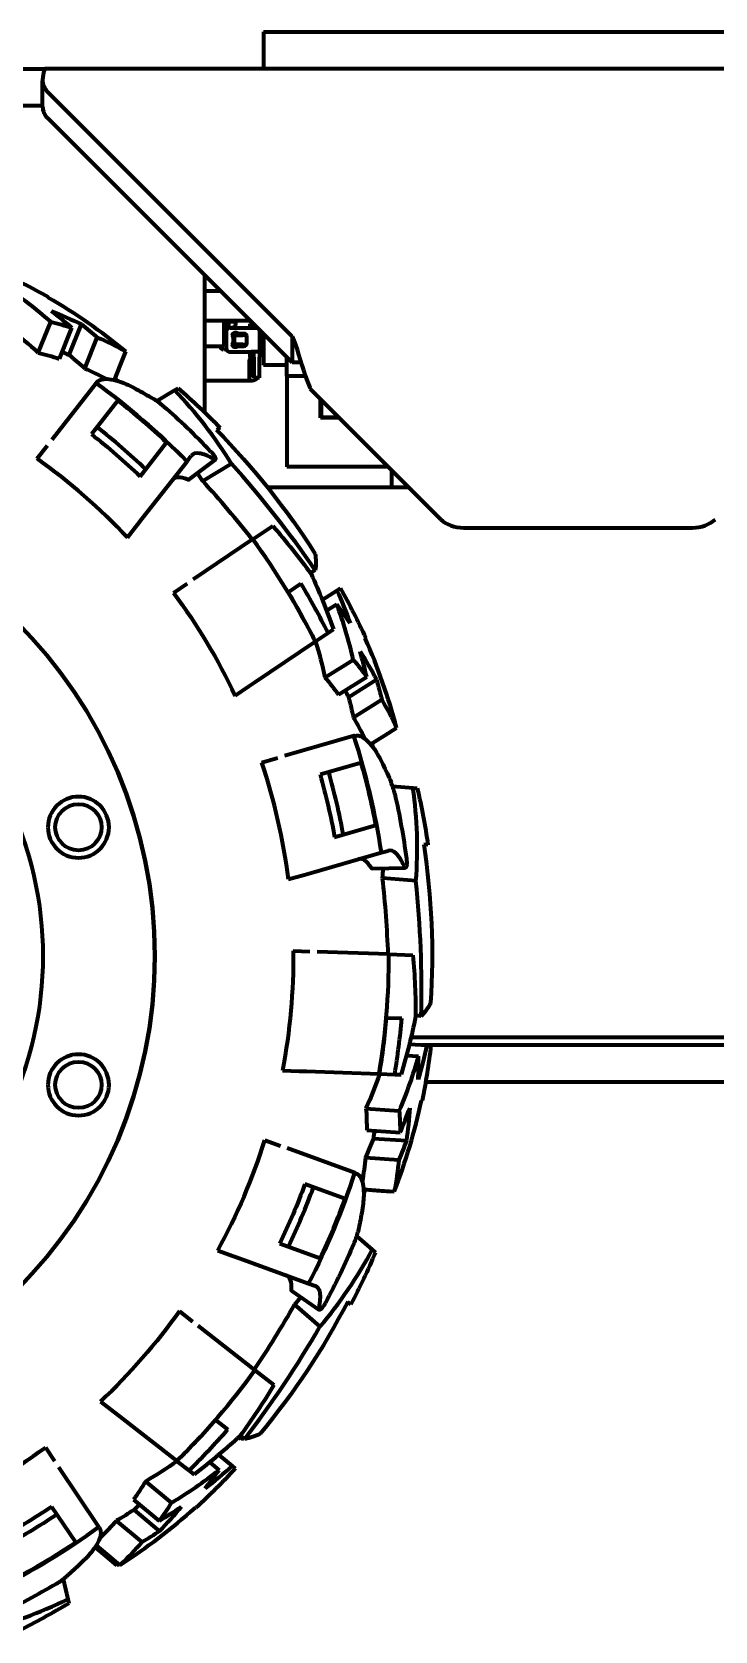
# Model space of a CAD drawing. Header units: millimetres. Extents: x 0 to 1189, y 0 to 841.
# Drawn here: x 533.4 to 570.3, y 612.3 to 698.8 of the extents above; entities that cross this region are included whole.
import ezdxf

# ---------------------------------------------------------------- set-up
doc = ezdxf.new("R2010")
doc.units = ezdxf.units.MM
doc.header["$LTSCALE"] = 0.75
doc.layers.add('Visible', color=7, linetype='Continuous', lineweight=70)

msp = doc.modelspace()

# ---------------------------------------------------------------- linework, layer by layer
at = {"layer": 'Visible', "extrusion": (0, 1, 0)}
for p, q in [((545.945, 698.755), (596.959, 698.755)), ((545.945, 698.755), (545.945, 696.755)), ((545.945, 698.755), (596.959, 698.755)), ((545.945, 698.755), (545.945, 696.755)), ((532.325, 696.755), (534.125, 696.755)), ((591.722, 696.755), (534.125, 696.755)), ((534.004, 694.704), (534.004, 696.118)), ((534.004, 694.755), (532.325, 694.755)), ((534.279, 695.506), (547.479, 682.306)), ((547.479, 680.892), (534.279, 694.092)), ((542.759, 678.195), (542.759, 685.612)), ((534.303, 684.443), (534.29, 684.41)), ((543.616, 684.755), (542.759, 684.755)), ((533.771, 681.422), (534.447, 683.096)), ((534.907, 681.097), (535.582, 682.769)), ((535.429, 681.302), (536.101, 682.963)), ((545.216, 683.154), (542.759, 683.154)), ((543.795, 683.154), (543.795, 681.755)), ((543.795, 683.065), (543.82, 683.065)), ((543.795, 682.745), (544.033, 682.745)), ((544.02, 683.065), (543.82, 683.065)), ((543.912, 682.765), (543.82, 682.765)), ((544.04, 682.775), (543.968, 682.775)), ((543.997, 683.115), (544.04, 683.115)), ((543.997, 683.115), (543.997, 683.065)), ((544.02, 682.775), (544.02, 683.065)), ((544.02, 683.065), (544.04, 683.065)), ((544.04, 683.115), (544.42, 683.115)), ((544.04, 683.115), (544.04, 682.748)), ((544.12, 682.765), (545.27, 682.765)), ((544.197, 683.115), (544.197, 683.154)), ((544.24, 683.115), (544.24, 683.154)), ((544.42, 683.154), (544.42, 682.965)), ((545.22, 682.977), (545.307, 683.064)), ((545.37, 682.915), (545.22, 682.977)), ((545.22, 682.765), (545.22, 682.977)), ((545.27, 682.765), (545.606, 682.765)), ((545.413, 682.958), (545.37, 682.915)), ((545.37, 682.765), (545.37, 682.915)), ((545.476, 682.895), (545.37, 682.895)), ((545.426, 682.945), (545.4, 682.945)), ((545.54, 682.765), (545.54, 682.83)), ((545.72, 682.65), (545.72, 681.39)), ((536.28, 680.576), (536.957, 682.251)), ((543.92, 682.565), (543.92, 681.665)), ((544.32, 682.031), (544.32, 682.199)), ((544.35, 682.215), (544.35, 682.015)), ((544.504, 682.365), (544.5, 682.365)), ((544.5, 681.865), (544.504, 681.865)), ((544.504, 682.365), (544.822, 682.365)), ((544.822, 681.865), (544.504, 681.865)), ((544.586, 682.465), (544.87, 682.465)), ((544.906, 682.365), (544.822, 682.365)), ((544.822, 681.865), (544.906, 681.865)), ((544.906, 682.365), (545.012, 682.365)), ((544.906, 681.865), (545.012, 681.865)), ((545.02, 682.315), (545.02, 681.915)), ((545.945, 682.426), (545.945, 680.755)), ((547.479, 682.306), (547.479, 681.514)), ((538.211, 680.769), (538.502, 681.49)), ((543.795, 681.755), (542.759, 681.755)), ((544.12, 681.465), (545.27, 681.465)), ((544.87, 681.765), (544.586, 681.765)), ((545.17, 680.985), (545.17, 679.905)), ((545.22, 681.185), (545.22, 681.465)), ((545.701, 681.465), (545.27, 681.465)), ((545.37, 681.331), (545.37, 681.464)), ((545.37, 681.331), (545.37, 681.185)), ((545.37, 681.185), (545.37, 680.425)), ((545.377, 681.315), (545.377, 681.39)), ((545.377, 681.185), (545.377, 681.315)), ((545.377, 681.185), (545.377, 680.249)), ((545.42, 681.315), (545.42, 681.39)), ((545.42, 681.185), (545.42, 681.315)), ((545.42, 681.185), (545.42, 680.065)), ((545.72, 681.39), (545.72, 681.315)), ((545.72, 681.315), (545.72, 681.185)), ((545.72, 680.065), (545.72, 681.185)), ((547.195, 680.154), (547.195, 681.176)), ((547.479, 681.514), (547.479, 680.892)), ((537.879, 679.947), (538.211, 680.769)), ((545.17, 680.225), (545.37, 680.425)), ((545.17, 680.205), (545.27, 680.205)), ((545.42, 680.065), (545.42, 680.062)), ((545.72, 680.062), (545.42, 680.062)), ((545.72, 680.062), (545.72, 680.065)), ((547.195, 680.755), (545.945, 680.755)), ((548.207, 680.154), (547.195, 680.154)), ((547.195, 680.154), (547.195, 675.454)), ((536.894, 679.776), (534.5, 676.713)), ((536.917, 679.806), (536.894, 679.776)), ((540.173, 678.817), (541.127, 679.39)), ((541.127, 679.39), (541.325, 679.51)), ((545.17, 679.905), (542.759, 679.905)), ((545.27, 679.905), (545.17, 679.905)), ((548.467, 679.464), (555.516, 672.415)), ((538.066, 678.84), (536.642, 677.017)), ((549.01, 677.896), (549.01, 678.921)), ((549.06, 678.871), (549.06, 677.946)), ((550.035, 677.896), (549.01, 677.896)), ((549.06, 677.946), (549.985, 677.946)), ((543.591, 677.372), (543.397, 677.255)), ((533.709, 675.7), (534.261, 676.407)), ((539.269, 674.742), (540.7, 676.573)), ((541.804, 675.55), (542.035, 675.846)), ((539.388, 672.459), (541.804, 675.55)), ((541.908, 674.563), (543.339, 675.661)), ((544.215, 675.413), (542.661, 674.479)), ((547.195, 675.454), (547.195, 675.254)), ((552.677, 675.254), (547.195, 675.254)), ((552.845, 675.086), (552.845, 674.143)), ((553.788, 674.143), (546.162, 674.143)), ((539.147, 672.149), (539.388, 672.459)), ((538.589, 671.435), (539.147, 672.149)), ((545.365, 671.346), (546.438, 672.07)), ((556.741, 671.967), (569.106, 671.967)), ((545.365, 671.346), (542.142, 669.172)), ((541.077, 668.454), (541.82, 668.955)), ((547.265, 668.489), (547.957, 668.955)), ((548.737, 669.672), (548.473, 669.513)), ((549.11, 668.077), (549.906, 668.574)), ((549.906, 668.574), (550.093, 668.691)), ((549.344, 667.486), (549.899, 667.833)), ((548.731, 665.812), (549.427, 666.281)), ((549.427, 666.281), (549.714, 666.475)), ((545.476, 663.616), (548.728, 665.81)), ((548.731, 665.812), (548.728, 665.81)), ((551.464, 666.01), (551.434, 665.991)), ((549.257, 663.879), (550.788, 664.835)), ((549.985, 662.948), (551.514, 663.903)), ((550.529, 662.806), (552.048, 663.756)), ((544.399, 662.89), (545.151, 663.396)), ((545.151, 663.396), (545.476, 663.616)), ((550.79, 661.719), (552.322, 662.676)), ((552.466, 660.74), (553.125, 661.152)), ((550.817, 660.711), (547.08, 659.64)), ((550.853, 660.722), (550.817, 660.711)), ((551.714, 660.27), (552.466, 660.74)), ((545.844, 659.285), (546.706, 659.533)), ((551.214, 659.265), (548.991, 658.627)), ((552.906, 658.008), (554.014, 657.911)), ((554.014, 657.911), (554.244, 657.891)), ((549.779, 655.242), (552.013, 655.883)), ((548.533, 653.325), (552.304, 654.406)), ((552.304, 654.406), (552.666, 654.51)), ((554.821, 654.829), (554.596, 654.849)), ((548.156, 653.217), (548.533, 653.325)), ((551.809, 653.546), (553.612, 653.593)), ((547.285, 652.967), (548.156, 653.217)), ((554.175, 652.878), (552.369, 653.036)), ((547.545, 649.093), (548.441, 649.061)), ((552.715, 648.912), (548.83, 649.048)), ((552.715, 648.912), (554.008, 648.867)), ((554.459, 645.575), (554.151, 645.602)), ((552.573, 645.483), (553.406, 645.454)), ((553.823, 644.066), (554.76, 644)), ((553.913, 644.443), (571.222, 644.443)), ((554.489, 644.019), (571.271, 644.019)), ((554.76, 644), (554.979, 643.985)), ((553.665, 643.45), (554.318, 643.404)), ((546.963, 642.638), (547.869, 642.606)), ((547.869, 642.606), (548.261, 642.593)), ((548.261, 642.593), (552.181, 642.456)), ((552.185, 642.456), (552.181, 642.456)), ((552.185, 642.456), (553.024, 642.426)), ((553.024, 642.426), (553.37, 642.414)), ((554.696, 642.019), (571.337, 642.019)), ((551.474, 640.583), (553.275, 640.457)), ((554.512, 641.01), (554.477, 641.013)), ((546.013, 638.873), (546.856, 638.566)), ((551.516, 639.402), (553.315, 639.276)), ((551.873, 638.968), (553.66, 638.843)), ((550.874, 637.104), (547.221, 638.433)), ((551.445, 637.935), (553.247, 637.809)), ((550.91, 637.091), (550.874, 637.104)), ((550.346, 635.7), (548.172, 636.491)), ((551.341, 636.22), (552.225, 636.158)), ((551.42, 636.201), (552.039, 636.158)), ((552.039, 636.158), (552.815, 636.104)), ((552.225, 636.158), (553.001, 636.104)), ((550.975, 633.689), (551.815, 632.959)), ((543.465, 632.914), (544.316, 632.604)), ((544.316, 632.604), (544.685, 632.47)), ((546.82, 633.289), (549.004, 632.495)), ((551.815, 632.959), (551.99, 632.807)), ((544.685, 632.47), (548.372, 631.128)), ((548.372, 631.128), (548.725, 631)), ((547.466, 630.724), (548.951, 629.702)), ((548.987, 628.793), (547.619, 629.982)), ((550.47, 629.991), (550.427, 630.029)), ((550.657, 629.991), (550.486, 630.139)), ((541.398, 629.627), (542.105, 629.075)), ((545.475, 626.442), (542.411, 628.836)), ((545.475, 626.442), (546.494, 625.645)), ((537.133, 624.747), (537.847, 624.189)), ((537.847, 624.189), (538.157, 623.948)), ((538.157, 623.948), (541.248, 621.533)), ((543.344, 623.752), (544.001, 623.238)), ((534.152, 622.26), (534.653, 621.516)), ((544.738, 622.718), (544.609, 622.83)), ((544.924, 622.718), (544.691, 622.92)), ((541.251, 621.53), (541.248, 621.533)), ((541.251, 621.53), (541.913, 621.013)), ((543.033, 621.465), (543.534, 621.044)), ((543.522, 621.87), (544.241, 621.266)), ((537.045, 617.971), (534.871, 621.194)), ((539.575, 620.433), (540.958, 619.273)), ((541.913, 621.013), (542.185, 620.801)), ((544.241, 621.266), (544.41, 621.125)), ((535.792, 617.146), (534.498, 619.064)), ((538.915, 619.453), (540.296, 618.294)), ((538.948, 618.892), (540.32, 617.741)), ((542.284, 618.993), (542.256, 619.016)), ((537.066, 617.939), (537.045, 617.971)), ((537.995, 618.307), (539.379, 617.147)), ((536.902, 616.982), (537.582, 616.412)), ((536.865, 616.857), (537.395, 616.412)), ((537.395, 616.412), (537.991, 615.912)), ((537.582, 616.412), (538.177, 615.912)), ((535.119, 615.149), (535.37, 614.065)), ((535.37, 614.065), (535.422, 613.839))]:
    msp.add_line(p, q, dxfattribs=at)
at = {"layer": 'Visible'}
for centre, radius in [((514.517, 648.819), 25.55), ((535.94, 655.78), 1.25), ((535.94, 641.858), 1.25)]:
    msp.add_circle(centre, radius, dxfattribs=at)
at = {"layer": 'Visible', "extrusion": (-2e-16, 0, -1)}
for centre, radius in [((-514.517, 648.819), 25.55), ((-535.94, 655.78), 1.65), ((-535.94, 641.858), 1.65)]:
    msp.add_circle(centre, radius, dxfattribs=at)
for centre, radius, start, end in [((-514.517, 648.819), 40.75, 114.81319, 119.04792), ((-544.22, 682.965), 0.2, 180, 270), ((-544.42, 682.365), 0.15, 326.44269, 123.55731), ((-544.42, 681.865), 0.15, 236.44269, 33.55731), ((-544.5, 682.215), 0.15, 0, 90), ((-544.5, 682.015), 0.15, 270, 0), ((-544.87, 682.315), 0.15, 90, 180), ((-544.87, 681.915), 0.15, 180, 270), ((-543.82, 681.765), 0.2, 277.18076, 357.13452), ((-543.77, 681.765), 0.2, 220.43817, 262.81925), ((-545.37, 680.985), 0.2, 42.13777, 60), ((-545.27, 680.355), 0.45, 220.57153, 263.62063), ((-514.517, 648.819), 39, 126.85717, 127.19121), ((-514.517, 648.819), 40.75, 131.13661, 135.51865), ((-514.517, 648.819), 39.494, 131.18417, 136.32324), ((-514.517, 648.819), 35.842, 128.11805, 133.67593), ((-514.517, 648.819), 40.53, 135.44406, 147.58619), ((-514.517, 648.819), 33.029, 143.52529, 154.78561), ((-514.517, 648.819), 38.201, 149.0098, 153.58854), ((-514.517, 648.819), 40.75, 150.81319, 155.04792), ((-514.517, 648.819), 39, 162.85717, 163.19121), ((-514.517, 648.819), 35.842, 164.11805, 169.67593), ((-514.517, 648.819), 40.75, 167.13661, 171.51865), ((-514.517, 648.819), 19.5, 154.15158, 205.84842), ((-514.517, 648.819), 39.494, 167.18417, 172.32324), ((-514.517, 648.819), 40.53, 171.44406, 183.58619), ((-514.517, 648.819), 33.029, 179.52529, 190.78561), ((-514.517, 648.819), 38.201, 185.0098, 189.58854), ((-514.517, 648.819), 40.75, 186.81319, 191.04792), ((-514.517, 648.819), 35.842, 200.11805, 205.67593), ((-514.517, 648.819), 39, 198.85717, 199.19121), ((-514.517, 648.819), 39.494, 203.18417, 208.32324), ((-514.517, 648.819), 40.75, 203.13661, 207.51865), ((-514.517, 648.819), 40.53, 207.44406, 219.58619), ((-514.331, 648.819), 40.75, 207.34191, 207.51865), ((-514.517, 648.819), 33.029, 215.52529, 226.78561), ((-514.517, 648.819), 38.201, 221.0098, 225.58854), ((-514.517, 648.819), 40.75, 222.81319, 227.04792), ((-514.517, 648.819), 35.842, 236.11805, 241.67593), ((-514.517, 648.819), 39, 234.85717, 235.19121), ((-514.517, 648.819), 39.494, 239.18417, 244.32324), ((-514.517, 648.819), 40.75, 239.13661, 243.51865)]:
    msp.add_arc(centre, radius, start, end, dxfattribs=at)
at = {"layer": 'Visible'}
for centre, radius, start, end in [((518.091, 664.336), 24.888, 48.9161, 56.11886), ((517.692, 655.971), 32.929, 50.80366, 59.73198), ((544.12, 682.565), 0.2, 90, 180), ((544.17, 682.199), 0.15, 360, 33.55731), ((544.17, 682.031), 0.15, 326.44269, 360), ((544.586, 682.615), 0.15, 236.44269, 270), ((544.12, 681.665), 0.2, 180, 270), ((544.586, 681.615), 0.15, 90, 123.55731), ((545.37, 680.985), 0.2, 137.86223, 180), ((546.5, 681.185), 1.28, 180, 182.94742), ((545.17, 681.331), 0.2, 300, 360), ((545.227, 680.355), 0.15, 269.99989, 289.47133), ((545.27, 680.355), 0.15, 269.99989, 289.47133), ((545.227, 680.355), 0.15, 289.47117, 359.99973), ((545.27, 680.355), 0.15, 289.47117, 359.99973), ((514.517, 648.819), 38.198, 44.41078, 54.13968), ((524.498, 663.291), 23.145, 31.58187, 44.07239), ((514.517, 648.819), 38.155, 46.66924, 51.88911), ((538.036, 675.732), 3.752, 48.48694, 58.67138), ((514.517, 648.819), 36.332, 46.40097, 51.88354), ((514.517, 648.819), 33.029, 43.2144, 54.47471), ((524.033, 662.959), 21.902, 31.73391, 33.11182), ((501.636, 637.218), 57.199, 34.56816, 41.8936), ((514.517, 648.819), 38.198, 26.41078, 36.13968), ((514.517, 648.819), 39.034, 26.57426, 31.05446), ((526.529, 659.272), 24.888, 12.9161, 20.11885), ((521.289, 652.739), 32.929, 14.80366, 23.73198), ((514.517, 648.819), 38.198, 8.41078, 18.13968), ((514.517, 648.819), 33.029, 7.21439, 18.47471), ((514.517, 648.819), 36.332, 10.40097, 15.88354), ((514.517, 648.819), 38.155, 10.66924, 15.88911), ((549.364, 656.768), 3.752, 12.48694, 22.67138), ((531.098, 654.661), 23.145, 355.58187, 8.07239), ((530.527, 654.665), 21.902, 355.73391, 357.11182), ((497.278, 647.005), 57.199, 358.56816, 5.8936), ((514.517, 648.819), 38.198, 350.41078, 0.13968), ((514.517, 648.819), 39.034, 350.57426, 355.05446), ((530.379, 650.215), 24.888, 336.9161, 344.11885), ((522.3, 648.009), 32.929, 338.80366, 347.73198), ((514.517, 648.819), 33.029, 331.2144, 342.47471), ((514.517, 648.819), 38.198, 332.41078, 342.13968), ((514.517, 648.819), 36.332, 334.40097, 339.88354), ((514.517, 648.819), 38.155, 334.66924, 339.88911), ((547.381, 634.768), 3.752, 336.48694, 346.67138), ((531.365, 643.799), 23.145, 319.58187, 332.07239), ((530.906, 644.138), 21.902, 319.73391, 321.11182), ((499.504, 657.484), 57.199, 322.56816, 329.8936), ((514.517, 648.819), 38.198, 314.41078, 324.13968), ((514.517, 648.819), 39.034, 314.57426, 319.05446), ((514.517, 648.819), 33.029, 295.2144, 306.47471), ((528.17, 640.625), 24.888, 300.9161, 308.11885), ((520.338, 643.589), 32.929, 302.80366, 311.73198), ((514.517, 648.819), 38.198, 296.41078, 306.13968), ((514.517, 648.819), 36.332, 298.40097, 303.88354), ((514.517, 648.819), 38.155, 298.66924, 303.88911), ((532.846, 618.134), 3.752, 300.48694, 310.67138), ((525.197, 634.855), 23.145, 283.58187, 296.07239)]:
    msp.add_arc(centre, radius, start, end, dxfattribs=at)
for centre, major_axis, ratio, start_param, end_param in [((535.504, 696.118), (-1.5, 0), 0.707107, -0.045324, 0.61548), ((535.504, 694.704), (-1.5, 0), 0.707107, 0, 0.61548), ((511.092, 643.231), (17.671, 43.739), 0.707106, -0.239, -0.197244), ((556.741, 673.028), (1.5, 0), 0.707107, 3.757072, 4.712389), ((569.106, 673.028), (-1.5, 0), 0.707107, 1.570796, 2.526113), ((511.093, 641.398), (39.851, 24.9), 0.707106, 0.018211, 0.055859), ((508.461, 646.312), (40.005, 24.999), 0.707106, -0.239, -0.197244), ((507.385, 644.828), (-46.876, 3.279), 0.707106, 3.159804, 3.197451), ((508.144, 650.35), (-47.059, 3.29), 0.707106, 2.902593, 2.944348), ((506.401, 649.782), (-35.996, 30.206), 0.707106, 3.159804, 3.197451), ((510.261, 653.804), (-36.138, 30.322), 0.707106, 2.902593, 2.944348)]:
    msp.add_ellipse(centre, major_axis=major_axis, ratio=ratio, start_param=start_param, end_param=end_param, dxfattribs=at)
at = {"layer": 'Visible', "extrusion": (-2e-16, 0, -1)}
for centre, major_axis, ratio, start_param, end_param in [((518.247, 636.864), (18.393, 45.519), 0.579244, -0.080976, -0.039581), ((512.515, 642.788), (17.637, 43.655), 0.707105, 0.206289, 0.238955), ((518.219, 636.915), (17.705, 43.811), 0.579241, -0.082589, -0.039579), ((512.549, 642.866), (16.95, 41.952), 0.707108, 0.214675, 0.248738), ((511.826, 644.284), (36.079, 27.685), 0.768445, -0.330094, -0.300629), ((514.66, 645.315), (34.474, 23.251), 0.922984, -0.115233, -0.028667), ((500.401, 642.546), (48.03, 28.86), 0.196114, 0.08149, 0.150213), ((508.192, 646.336), (40.182, 25.11), 0.707105, 0.097082, 0.153494), ((510.508, 636.954), (41.635, 26.015), 0.579244, -0.080976, -0.039581), ((510.516, 637.011), (40.074, 25.038), 0.579243, -0.082568, -0.039558), ((509.353, 645.117), (39.928, 24.951), 0.707105, 0.206289, 0.238955), ((509.426, 645.16), (38.372, 23.978), 0.707106, 0.214688, 0.248751), ((509.674, 646.732), (45.461, 1.19), 0.768445, -0.330094, -0.300629), ((512.573, 645.9), (-41.557, 1.453), 0.922984, 3.026359, 3.112925), ((499.41, 652.042), (-55.821, 4.883), 0.196114, 3.223082, 3.291805), ((507.941, 650.528), (-47.268, 3.304), 0.707105, 3.238675, 3.295086), ((504.34, 641.617), (-47.137, 3.297), 0.579244, 3.05904, 3.102051), ((504.3, 641.577), (-48.975, 3.426), 0.579244, 3.060617, 3.102012), ((508.247, 648.851), (-45.137, 3.155), 0.707104, 3.356293, 3.390356), ((508.163, 648.86), (-46.968, 3.284), 0.707105, 3.347881, 3.380548), ((509.373, 649.977), (-37.479, 25.758), 0.768445, 2.811499, 2.840964), ((511.228, 647.6), (-32.766, 25.602), 0.922984, 3.026359, 3.112925), ((504.003, 660.306), (-42.29, 36.761), 0.196114, 3.280568, 3.291805), ((504.189, 660.306), (-42.29, 36.761), 0.196114, 3.223082, 3.291805), ((502.05, 648.974), (-36.197, 30.373), 0.579245, 3.059058, 3.102069), ((510.201, 654.067), (-36.299, 30.456), 0.707105, 3.238675, 3.295086), ((509.463, 652.53), (-34.663, 29.082), 0.7071, 3.356314, 3.390377), ((501.994, 648.966), (-37.608, 31.559), 0.579244, 3.060617, 3.102012), ((509.4, 652.587), (-36.068, 30.264), 0.707105, 3.347881, 3.380548), ((511.036, 652.78), (-15.181, 42.868), 0.768445, 2.811499, 2.840964)]:
    msp.add_ellipse(centre, major_axis=major_axis, ratio=ratio, start_param=start_param, end_param=end_param, dxfattribs=at)
at = {"layer": 'Visible'}
for points in [[(534.076, 696.637), (534.036, 696.54), (534.012, 696.379), (534.006, 696.166)], [(534.125, 696.755), (534.125, 696.755), (534.108, 696.712), (534.076, 696.637)], [(534.481, 683.674), (535.027, 683.458), (535.568, 683.221), (536.101, 682.963)], [(532.217, 682.698), (532.745, 682.3), (533.264, 681.874), (533.771, 681.422)], [(543.795, 683.065), (543.803, 683.065), (543.812, 683.065), (543.82, 683.065)], [(543.795, 682.765), (543.803, 682.765), (543.812, 682.765), (543.82, 682.765)], [(536.957, 682.251), (537.466, 682.032), (537.985, 681.777), (538.502, 681.49)], [(535.061, 681.479), (535.184, 681.421), (535.307, 681.362), (535.429, 681.302)], [(536.28, 680.576), (536.671, 680.407), (537.066, 680.216), (537.46, 680.005)], [(547.973, 680.885), (547.808, 680.887), (547.644, 680.89), (547.479, 680.892)], [(545.32, 679.908), (545.304, 679.906), (545.287, 679.905), (545.27, 679.905)], [(545.33, 671.323), (544.49, 672.395), (543.598, 673.452), (542.661, 674.479)], [(548.505, 669.468), (548.944, 668.513), (549.351, 667.51), (549.714, 666.475)], [(548.75, 665.824), (548.943, 665.192), (549.113, 664.542), (549.257, 663.879)], [(551.155, 665.282), (551.47, 664.787), (551.769, 664.277), (552.048, 663.756)], [(550.334, 663.166), (550.4, 663.047), (550.465, 662.927), (550.529, 662.806)], [(552.322, 662.676), (552.606, 662.2), (552.875, 661.689), (553.125, 661.152)], [(550.79, 661.719), (551.007, 661.352), (551.214, 660.966), (551.409, 660.564)], [(552.673, 648.914), (552.624, 650.275), (552.523, 651.655), (552.369, 653.036)], [(554.151, 645.547), (553.945, 644.516), (553.684, 643.465), (553.37, 642.414)], [(552.208, 642.455), (551.992, 641.83), (551.748, 641.204), (551.474, 640.583)], [(553.835, 640.603), (553.799, 640.017), (553.74, 639.429), (553.66, 638.843)], [(551.927, 639.373), (551.91, 639.238), (551.892, 639.103), (551.873, 638.968)], [(551.445, 637.935), (551.405, 637.511), (551.345, 637.076), (551.267, 636.636)], [(553.247, 637.809), (553.196, 637.257), (553.114, 636.684), (553.001, 636.104)], [(552.817, 636.116), (552.816, 636.112), (552.815, 636.108), (552.815, 636.104)], [(552.815, 636.104), (552.816, 636.108), (552.818, 636.112), (552.819, 636.116)], [(545.442, 626.468), (546.202, 627.598), (546.931, 628.774), (547.619, 629.982)], [(544.659, 622.876), (543.886, 622.163), (543.057, 621.466), (542.185, 620.801)], [(544.812, 622.815), (544.788, 622.782), (544.763, 622.75), (544.738, 622.718)], [(541.269, 621.516), (540.727, 621.137), (540.161, 620.775), (539.575, 620.433)], [(539.23, 619.189), (539.137, 619.089), (539.043, 618.99), (538.948, 618.892)], [(541.497, 619.062), (541.123, 618.609), (540.73, 618.168), (540.32, 617.741)], [(537.995, 618.307), (537.713, 617.988), (537.409, 617.672), (537.087, 617.362)], [(539.379, 617.147), (539.013, 616.73), (538.61, 616.315), (538.177, 615.912)], [(538.079, 615.994), (538.05, 615.967), (538.02, 615.939), (537.991, 615.912)], [(537.991, 615.912), (538.026, 615.935), (538.061, 615.957), (538.096, 615.98)]]:
    msp.add_open_spline(points, degree=3, dxfattribs=at)
for points, knots in [([(543.912, 682.765), (543.928, 682.769), (543.943, 682.773), (543.96, 682.775), (543.964, 682.775), (543.968, 682.775)], [0.009312993, 0.009312993, 0.009312993, 0.009312993, 0.014667673, 0.014667673, 0.016269768, 0.016269768, 0.016269768, 0.016269768]), ([(547.479, 682.306), (547.717, 681.769), (547.955, 680.912), (548.193, 680.198), (548.284, 679.923), (548.376, 679.67), (548.467, 679.464)], [0, 0, 0, 0, 1.134397, 1.134397, 1.134397, 1.570796, 1.570796, 1.570796, 1.570796]), ([(545.42, 681.39), (545.42, 681.399), (545.42, 681.407), (545.418, 681.424), (545.416, 681.432), (545.411, 681.444), (545.407, 681.449), (545.397, 681.457), (545.39, 681.46), (545.373, 681.464), (545.36, 681.465), (545.345, 681.465)], [0.07362625, 0.07362625, 0.07362625, 0.07362625, 0.07668557, 0.07668557, 0.08025319, 0.08025319, 0.08342261, 0.08342261, 0.08659204, 0.08659204, 0.09142465, 0.09142465, 0.09142465, 0.09142465]), ([(545.377, 681.39), (545.377, 681.399), (545.377, 681.407), (545.375, 681.424), (545.373, 681.431), (545.37, 681.438)], [0.073626252, 0.073626252, 0.073626252, 0.073626252, 0.076685568, 0.076685568, 0.080154088, 0.080154088, 0.080154088, 0.080154088]), ([(545.701, 681.465), (545.707, 681.465), (545.711, 681.461), (545.717, 681.446), (545.719, 681.435), (545.72, 681.412), (545.72, 681.401), (545.72, 681.39)], [-0.06960887, -0.06960887, -0.06960887, -0.06960887, -0.06387292, -0.06387292, -0.05813697, -0.05813697, -0.05429961, -0.05429961, -0.05429961, -0.05429961]), ([(536.917, 679.806), (537.001, 679.914), (537.134, 679.979), (537.544, 680.026), (537.851, 679.975), (538.474, 679.754), (538.759, 679.625), (539.061, 679.461)], [-0.8006859, -0.8006859, -0.8006859, -0.8006859, -0.6609792, -0.6609792, -0.4774176, -0.4774176, -0.3470042, -0.3470042, -0.3470042, -0.3470042]), ([(543.221, 675.69), (542.933, 675.856), (542.682, 675.955), (542.277, 676.008), (542.126, 675.963), (542.035, 675.846)], [0.0000001, 0.0000001, 0.0000001, 0.0000001, 0.1610957, 0.1610957, 0.3221415, 0.3221415, 0.3221415, 0.3221415]), ([(543.081, 676.093), (543.094, 676.079), (543.107, 676.066), (543.148, 676.02), (543.176, 675.988), (543.233, 675.916), (543.262, 675.877), (543.311, 675.799), (543.33, 675.763), (543.352, 675.703), (543.353, 675.68), (543.337, 675.655), (543.32, 675.651), (543.275, 675.662), (543.25, 675.673), (543.221, 675.69)], [-0.318504, -0.318504, -0.318504, -0.318504, -0.3128202, -0.3128202, -0.2999436, -0.2999436, -0.2831266, -0.2831266, -0.2636299, -0.2636299, -0.2433808, -0.2433808, -0.2231503, -0.2231503, -0.2067842, -0.2067842, -0.2067842, -0.2067842]), ([(541.832, 674.569), (541.639, 674.649), (541.47, 674.688), (541.195, 674.679), (541.089, 674.633), (541.017, 674.543), (541.016, 674.542), (541.015, 674.541)], [0, 0, 0, 0, 0.1266284, 0.1266284, 0.2518441, 0.2518441, 0.2532367, 0.2532367, 0.2532367, 0.2532367]), ([(541.908, 674.563), (541.903, 674.559), (541.894, 674.556), (541.87, 674.556), (541.853, 674.561), (541.832, 674.569)], [-0.07925739, -0.07925739, -0.07925739, -0.07925739, -0.06934781, -0.06934781, -0.05562268, -0.05562268, -0.05562268, -0.05562268]), ([(550.853, 660.722), (550.985, 660.759), (551.13, 660.735), (551.489, 660.531), (551.707, 660.31), (552.082, 659.765), (552.236, 659.493), (552.385, 659.182)], [-0.8006859, -0.8006859, -0.8006859, -0.8006859, -0.6609792, -0.6609792, -0.4774176, -0.4774176, -0.3470042, -0.3470042, -0.3470042, -0.3470042]), ([(553.533, 653.687), (553.398, 653.99), (553.253, 654.217), (552.957, 654.499), (552.808, 654.551), (552.666, 654.51)], [0.0000001, 0.0000001, 0.0000001, 0.0000001, 0.1610957, 0.1610957, 0.3221415, 0.3221415, 0.3221415, 0.3221415]), ([(551.751, 653.596), (551.641, 653.774), (551.528, 653.905), (551.3, 654.06), (551.187, 654.085), (551.076, 654.054), (551.075, 654.054), (551.073, 654.053)], [0, 0, 0, 0, 0.1266197, 0.1266197, 0.2518345, 0.2518345, 0.2532366, 0.2532366, 0.2532366, 0.2532366]), ([(551.809, 653.546), (551.802, 653.546), (551.794, 653.549), (551.774, 653.563), (551.763, 653.577), (551.751, 653.596)], [-0.07925739, -0.07925739, -0.07925739, -0.07925739, -0.06934781, -0.06934781, -0.05562268, -0.05562268, -0.05562268, -0.05562268]), ([(553.657, 654.095), (553.66, 654.076), (553.662, 654.057), (553.669, 653.996), (553.672, 653.954), (553.676, 653.862), (553.676, 653.814), (553.671, 653.722), (553.665, 653.681), (553.647, 653.62), (553.635, 653.601), (553.607, 653.59), (553.591, 653.597), (553.561, 653.632), (553.547, 653.656), (553.533, 653.687)], [-0.318504, -0.318504, -0.318504, -0.318504, -0.3128202, -0.3128202, -0.2999436, -0.2999436, -0.2831266, -0.2831266, -0.2636299, -0.2636299, -0.2433808, -0.2433808, -0.2231503, -0.2231503, -0.2067842, -0.2067842, -0.2067842, -0.2067842]), ([(550.91, 637.091), (551.038, 637.044), (551.141, 636.938), (551.313, 636.563), (551.358, 636.255), (551.342, 635.594), (551.307, 635.283), (551.244, 634.945)], [-0.8006859, -0.8006859, -0.8006859, -0.8006859, -0.6609792, -0.6609792, -0.4774176, -0.4774176, -0.3470042, -0.3470042, -0.3470042, -0.3470042]), ([(547.448, 630.798), (547.464, 631.007), (547.449, 631.179), (547.356, 631.439), (547.279, 631.525), (547.171, 631.565), (547.17, 631.566), (547.168, 631.566)], [0, 0, 0, 0, 0.1266197, 0.1266197, 0.2518345, 0.2518345, 0.2532366, 0.2532366, 0.2532366, 0.2532366]), ([(547.466, 630.724), (547.459, 630.728), (547.455, 630.735), (547.447, 630.758), (547.446, 630.776), (547.448, 630.798)], [-0.07925739, -0.07925739, -0.07925739, -0.07925739, -0.06934781, -0.06934781, -0.05562268, -0.05562268, -0.05562268, -0.05562268]), ([(548.943, 629.824), (549.012, 630.149), (549.028, 630.418), (548.954, 630.82), (548.864, 630.949), (548.725, 631)], [0.0000001, 0.0000001, 0.0000001, 0.0000001, 0.1610957, 0.1610957, 0.3221415, 0.3221415, 0.3221415, 0.3221415]), ([(549.283, 630.081), (549.274, 630.065), (549.265, 630.048), (549.234, 629.995), (549.213, 629.959), (549.162, 629.882), (549.133, 629.843), (549.075, 629.771), (549.046, 629.742), (548.995, 629.703), (548.975, 629.695), (548.945, 629.702), (548.937, 629.717), (548.933, 629.764), (548.936, 629.791), (548.943, 629.824)], [-0.318504, -0.318504, -0.318504, -0.318504, -0.3128202, -0.3128202, -0.2999436, -0.2999436, -0.2831266, -0.2831266, -0.2636299, -0.2636299, -0.2433808, -0.2433808, -0.2231503, -0.2231503, -0.2067842, -0.2067842, -0.2067842, -0.2067842]), ([(537.066, 617.939), (537.142, 617.826), (537.163, 617.68), (537.081, 617.276), (536.938, 617), (536.535, 616.475), (536.324, 616.244), (536.075, 616.007)], [-0.8006859, -0.8006859, -0.8006859, -0.8006859, -0.6609792, -0.6609792, -0.4774176, -0.4774176, -0.3470042, -0.3470042, -0.3470042, -0.3470042])]:
    msp.add_open_spline(points, degree=3, knots=knots, dxfattribs=at)

doc.saveas('drawing.dxf')
